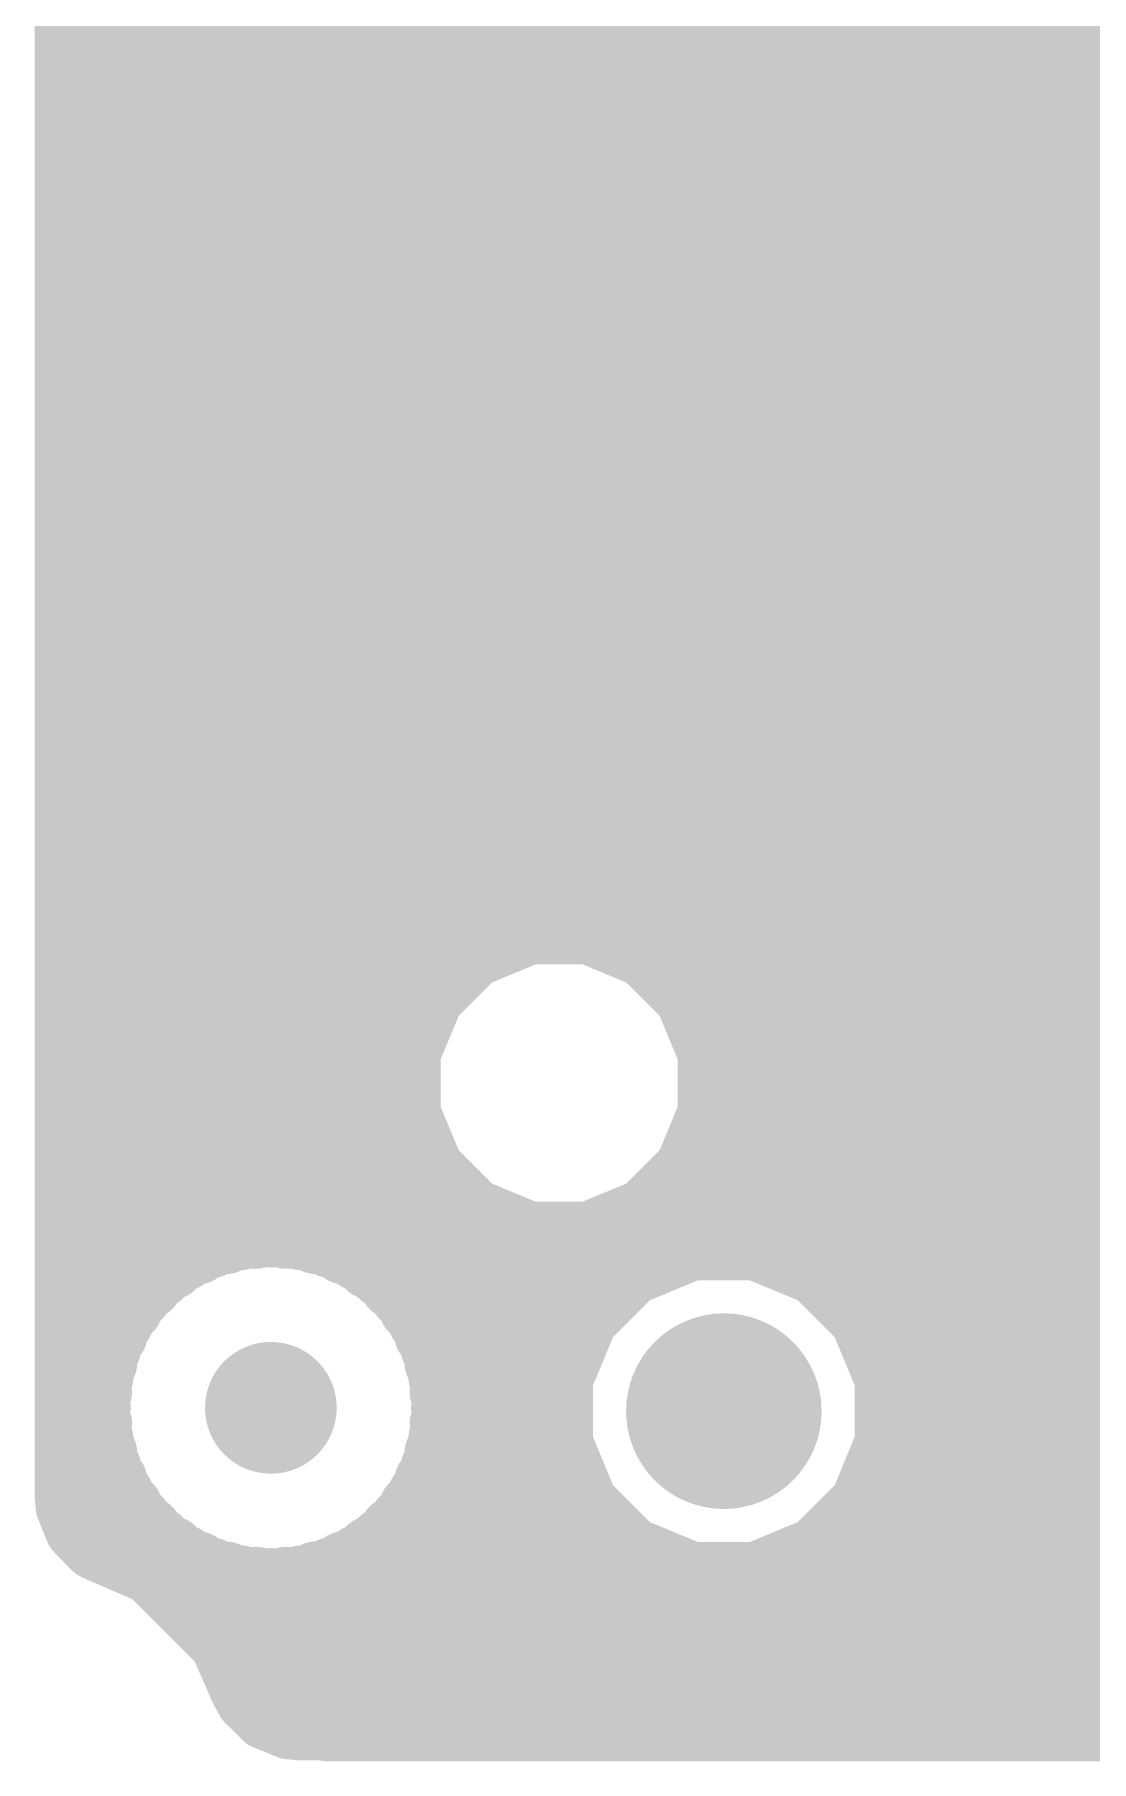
# Model space of a CAD drawing. Extents: x -40.6 to 40.6, y -25.6 to 25.6.
# Drawn here: x -40.56 to -32.53, y -25.57 to -12.46 of the extents above; entities that cross this region are included whole.
import ezdxf

# ---------------------------------------------------------------- set-up
doc = ezdxf.new("R2010")
doc.units = 0
doc.layers.add('16', color=175, linetype='CONTINUOUS')
doc.layers.add('17', color=82, linetype='CONTINUOUS')

# ---------------------------------------------------------------- blocks, each defined once
blk = doc.blocks.new('ROUNDP')
at = {"const_width": 0.5}
blk.add_lwpolyline([(0, -0.25, 1), (0, 0.25, 1), (0, -0.25)], format="xyb", dxfattribs=at)
blk = doc.blocks.new('PIE')
at = {"const_width": 0.5}
blk.add_lwpolyline([(0, -0.25, 1), (0, 0.25, 1), (0, -0.25)], format="xyb", dxfattribs=at)

msp = doc.modelspace()

# ---------------------------------------------------------------- linework, layer by layer
at = {"layer": '16', "const_width": 0.4064}
for points in [[(-40.3519, -23.5458), (-40.3519, 23.6685)], [(-40.3519, -12.5984), (-24.258, -12.5984)], [(-40.3519, -13.0048), (-31.5939, -13.0048)], [(-40.3519, -13.4112), (-31.9314, -13.4112)], [(-40.3519, -13.8176), (-32.0986, -13.8176)], [(-40.3519, -14.224), (-32.0986, -14.224)], [(-40.3519, -14.6304), (-31.9945, -14.6304)], [(-40.3519, -15.0368), (-31.7463, -15.0368)], [(-40.3519, -15.4432), (-31.1366, -15.4432)], [(-40.3519, -15.8496), (-23.2882, -15.8496)], [(-40.3519, -16.256), (-23.2882, -16.256)], [(-40.3519, -16.6624), (-23.2882, -16.6624)], [(-40.3519, -17.0688), (-27.058, -17.0688)], [(-40.3519, -17.4752), (-27.2266, -17.4752)], [(-40.3519, -17.8816), (-27.2266, -17.8816)], [(-40.3519, -18.288), (-26.2412, -18.288)], [(-40.3519, -18.6944), (-27.2266, -18.6944)], [(-40.3519, -19.1008), (-27.1961, -19.1008)], [(-36.7907, -19.3176), (-37.1962, -19.4856)], [(-36.3519, -19.3176), (-36.7907, -19.3176)], [(-35.9464, -19.4856), (-36.3519, -19.3176)], [(-40.3519, -19.5072), (-37.2179, -19.5072)], [(-37.1962, -19.4856), (-37.5065, -19.7959)], [(-35.6361, -19.7959), (-35.9464, -19.4856)], [(-35.9247, -19.5072), (-30.2169, -19.5072)], [(-37.5065, -19.7959), (-37.6745, -20.2014)], [(-35.4681, -20.2014), (-35.6361, -19.7959)], [(-40.3519, -19.9136), (-37.5553, -19.9136)], [(-35.5873, -19.9136), (-30.5543, -19.9136)], [(-37.6745, -20.2014), (-37.6745, -20.6402)], [(-35.4681, -20.6402), (-35.4681, -20.2014)], [(-40.3519, -20.32), (-37.6745, -20.32)], [(-35.4681, -20.32), (-30.6735, -20.32)], [(-37.6745, -20.6402), (-37.5065, -21.0457)], [(-35.6361, -21.0457), (-35.4681, -20.6402)], [(-40.3519, -20.7264), (-37.6388, -20.7264)], [(-35.5038, -20.7264), (-30.6378, -20.7264)], [(-40.3519, -21.1328), (-37.4195, -21.1328)], [(-37.5065, -21.0457), (-37.1962, -21.356)], [(-35.9464, -21.356), (-35.6361, -21.0457)], [(-35.7231, -21.1328), (-30.4185, -21.1328)], [(-37.1962, -21.356), (-36.7907, -21.524)], [(-36.3519, -21.524), (-35.9464, -21.356)], [(-40.3519, -21.5392), (-26.3412, -21.5392)], [(-36.7907, -21.524), (-36.3519, -21.524)], [(-39.194, -21.6941), (-39.2781, -21.7167)], [(-39.115, -21.6573), (-39.194, -21.6941)], [(-39.0902, -21.6663), (-39.115, -21.6573)], [(-39.0843, -21.6647), (-39.0902, -21.6663)], [(-39.0673, -21.6445), (-39.0843, -21.6647)], [(-38.9805, -21.6369), (-39.0673, -21.6445)], [(-38.8964, -21.6144), (-38.9805, -21.6369)], [(-38.8735, -21.6276), (-38.8964, -21.6144)], [(-38.8674, -21.627), (-38.8735, -21.6276)], [(-38.8472, -21.6101), (-38.8674, -21.627)], [(-38.7604, -21.6177), (-38.8472, -21.6101)], [(-38.6736, -21.6101), (-38.7604, -21.6177)], [(-38.6534, -21.627), (-38.6736, -21.6101)], [(-38.6473, -21.6276), (-38.6534, -21.627)], [(-38.6244, -21.6144), (-38.6473, -21.6276)], [(-38.5403, -21.6369), (-38.6244, -21.6144)], [(-38.4535, -21.6445), (-38.5403, -21.6369)], [(-38.4365, -21.6647), (-38.4535, -21.6445)], [(-38.4306, -21.6663), (-38.4365, -21.6647)], [(-38.4058, -21.6573), (-38.4306, -21.6663)], [(-38.3268, -21.6941), (-38.4058, -21.6573)], [(-38.2427, -21.7167), (-38.3268, -21.6941)], [(-39.4732, -21.8244), (-39.4823, -21.8491)], [(-39.3943, -21.7875), (-39.4732, -21.8244)], [(-39.3229, -21.7375), (-39.3943, -21.7875)], [(-39.2969, -21.7421), (-39.3229, -21.7375)], [(-39.2913, -21.7395), (-39.2969, -21.7421)], [(-39.2781, -21.7167), (-39.2913, -21.7395)], [(-38.2295, -21.7395), (-38.2427, -21.7167)], [(-38.2239, -21.7421), (-38.2295, -21.7395)], [(-38.1979, -21.7375), (-38.2239, -21.7421)], [(-38.1265, -21.7875), (-38.1979, -21.7375)], [(-38.0476, -21.8244), (-38.1265, -21.7875)], [(-38.0385, -21.8491), (-38.0476, -21.8244)], [(-35.5586, -21.7151), (-35.9981, -21.8971)], [(-35.083, -21.7151), (-35.5586, -21.7151)], [(-34.6435, -21.8971), (-35.083, -21.7151)], [(-40.3519, -21.9456), (-39.62, -21.9456)], [(-39.5753, -21.9143), (-39.6467, -21.9642)], [(-39.5137, -21.8527), (-39.5753, -21.9143)], [(-39.4873, -21.8527), (-39.5137, -21.8527)], [(-39.4823, -21.8491), (-39.4873, -21.8527)], [(-38.0335, -21.8527), (-38.0385, -21.8491)], [(-38.0071, -21.8527), (-38.0335, -21.8527)], [(-37.9455, -21.9143), (-38.0071, -21.8527)], [(-37.8741, -21.9642), (-37.9455, -21.9143)], [(-37.9008, -21.9456), (-36.0466, -21.9456)], [(-35.9981, -21.8971), (-36.3345, -22.2335)], [(-34.3071, -22.2335), (-34.6435, -21.8971)], [(-34.595, -21.9456), (-31.5334, -21.9456)], [(-39.7315, -22.0705), (-39.7931, -22.1321)], [(-39.6815, -21.9991), (-39.7315, -22.0705)], [(-39.6556, -21.9946), (-39.6815, -21.9991)], [(-39.6512, -21.9902), (-39.6556, -21.9946)], [(-39.6467, -21.9642), (-39.6512, -21.9902)], [(-37.8696, -21.9902), (-37.8741, -21.9642)], [(-37.8652, -21.9946), (-37.8696, -21.9902)], [(-37.8392, -21.9991), (-37.8652, -21.9946)], [(-37.7893, -22.0705), (-37.8392, -21.9991)], [(-37.7277, -22.1321), (-37.7893, -22.0705)], [(-39.8214, -22.1726), (-39.8583, -22.2515)], [(-39.7967, -22.1635), (-39.8214, -22.1726)], [(-39.7931, -22.1585), (-39.7967, -22.1635)], [(-39.7931, -22.1321), (-39.7931, -22.1585)], [(-37.7277, -22.1585), (-37.7277, -22.1321)], [(-37.7241, -22.1635), (-37.7277, -22.1585)], [(-37.6994, -22.1726), (-37.7241, -22.1635)], [(-37.6625, -22.2515), (-37.6994, -22.1726)], [(-39.8583, -22.2515), (-39.9083, -22.3229)], [(-39.9083, -22.3229), (-39.9037, -22.3489)], [(-39.9037, -22.3489), (-39.9063, -22.3545)], [(-37.6125, -22.3229), (-37.6625, -22.2515)], [(-37.6171, -22.3489), (-37.6125, -22.3229)], [(-37.6145, -22.3545), (-37.6171, -22.3489)], [(-36.3345, -22.2335), (-36.5165, -22.673)], [(-34.1251, -22.673), (-34.3071, -22.2335)], [(-40.3519, -22.352), (-39.9051, -22.352)], [(-39.9517, -22.4518), (-39.9885, -22.5308)], [(-39.9291, -22.3677), (-39.9517, -22.4518)], [(-39.9063, -22.3545), (-39.9291, -22.3677)], [(-37.6157, -22.352), (-36.3835, -22.352)], [(-37.5917, -22.3677), (-37.6145, -22.3545)], [(-37.5691, -22.4518), (-37.5917, -22.3677)], [(-37.5323, -22.5308), (-37.5691, -22.4518)], [(-34.258, -22.352), (-31.8825, -22.352)], [(-40.0013, -22.5785), (-40.0089, -22.6653)], [(-39.9811, -22.5615), (-40.0013, -22.5785)], [(-39.9885, -22.5308), (-39.9795, -22.5556)], [(-39.9795, -22.5556), (-39.9811, -22.5615)], [(-37.5413, -22.5556), (-37.5323, -22.5308)], [(-37.5397, -22.5615), (-37.5413, -22.5556)], [(-37.5195, -22.5785), (-37.5397, -22.5615)], [(-37.5119, -22.6653), (-37.5195, -22.5785)], [(-40.0089, -22.6653), (-40.0314, -22.7494)], [(-37.4894, -22.7494), (-37.5119, -22.6653)], [(-36.5165, -22.673), (-36.5165, -23.1486)], [(-34.1251, -23.1486), (-34.1251, -22.673)], [(-40.3519, -22.7584), (-40.0262, -22.7584)], [(-40.0188, -22.7784), (-40.0357, -22.7986)], [(-40.0357, -22.7986), (-40.0281, -22.8854)], [(-40.0314, -22.7494), (-40.0182, -22.7723)], [(-40.0182, -22.7723), (-40.0188, -22.7784)], [(-37.5026, -22.7723), (-37.4894, -22.7494)], [(-37.502, -22.7784), (-37.5026, -22.7723)], [(-37.4851, -22.7986), (-37.502, -22.7784)], [(-37.4946, -22.7584), (-36.5165, -22.7584)], [(-37.4927, -22.8854), (-37.4851, -22.7986)], [(-34.1251, -22.7584), (-32.0113, -22.7584)], [(-40.0281, -22.8854), (-40.0357, -22.9722)], [(-40.0357, -22.9722), (-40.0188, -22.9924)], [(-40.0182, -22.9985), (-40.0314, -23.0214)], [(-40.0188, -22.9924), (-40.0182, -22.9985)], [(-37.5026, -22.9985), (-37.502, -22.9924)], [(-37.4894, -23.0214), (-37.5026, -22.9985)], [(-37.502, -22.9924), (-37.4851, -22.9722)], [(-37.4851, -22.9722), (-37.4927, -22.8854)], [(-40.0314, -23.0214), (-40.0089, -23.1055)], [(-40.0089, -23.1055), (-40.0013, -23.1923)], [(-37.5195, -23.1923), (-37.5119, -23.1055)], [(-37.5119, -23.1055), (-37.4894, -23.0214)], [(-40.3519, -23.1648), (-40.0037, -23.1648)], [(-40.0013, -23.1923), (-39.9811, -23.2093)], [(-39.9795, -23.2152), (-39.9885, -23.24)], [(-39.9885, -23.24), (-39.9517, -23.319)], [(-39.9811, -23.2093), (-39.9795, -23.2152)], [(-37.5691, -23.319), (-37.5323, -23.24)], [(-37.5413, -23.2152), (-37.5397, -23.2093)], [(-37.5323, -23.24), (-37.5413, -23.2152)], [(-37.5397, -23.2093), (-37.5195, -23.1923)], [(-37.5171, -23.1648), (-36.5098, -23.1648)], [(-36.5165, -23.1486), (-36.3345, -23.5881)], [(-34.3071, -23.5881), (-34.1251, -23.1486)], [(-34.1318, -23.1648), (-31.9952, -23.1648)], [(-39.9517, -23.319), (-39.9291, -23.4031)], [(-37.5917, -23.4031), (-37.5691, -23.319)], [(-39.9291, -23.4031), (-39.9063, -23.4163)], [(-39.9037, -23.4219), (-39.9083, -23.4479)], [(-39.9083, -23.4479), (-39.8583, -23.5193)], [(-39.9063, -23.4163), (-39.9037, -23.4219)], [(-39.8583, -23.5193), (-39.8214, -23.5982)], [(-37.6994, -23.5982), (-37.6625, -23.5193)], [(-37.6625, -23.5193), (-37.6125, -23.4479)], [(-37.6171, -23.4219), (-37.6145, -23.4163)], [(-37.6125, -23.4479), (-37.6171, -23.4219)], [(-37.6145, -23.4163), (-37.5917, -23.4031)], [(-40.3422, -23.646), (-40.3519, -23.5458)], [(-40.3495, -23.5712), (-39.8341, -23.5712)], [(-40.2672, -23.8317), (-40.3422, -23.646)], [(-39.8214, -23.5982), (-39.7967, -23.6073)], [(-39.7967, -23.6073), (-39.7931, -23.6123)], [(-39.7931, -23.6123), (-39.7931, -23.6387)], [(-39.7931, -23.6387), (-39.7315, -23.7003)], [(-37.7893, -23.7003), (-37.7277, -23.6387)], [(-37.7277, -23.6123), (-37.7241, -23.6073)], [(-37.7277, -23.6387), (-37.7277, -23.6123)], [(-37.7241, -23.6073), (-37.6994, -23.5982)], [(-37.6867, -23.5712), (-36.3415, -23.5712)], [(-36.3345, -23.5881), (-35.9981, -23.9245)], [(-34.6435, -23.9245), (-34.3071, -23.5881)], [(-34.3001, -23.5712), (-31.8239, -23.5712)], [(-39.7315, -23.7003), (-39.6815, -23.7717)], [(-39.6815, -23.7717), (-39.6556, -23.7762)], [(-39.6556, -23.7762), (-39.6512, -23.7806)], [(-39.6512, -23.7806), (-39.6467, -23.8065)], [(-37.8741, -23.8065), (-37.8696, -23.7806)], [(-37.8696, -23.7806), (-37.8652, -23.7762)], [(-37.8652, -23.7762), (-37.8392, -23.7717)], [(-37.8392, -23.7717), (-37.7893, -23.7003)], [(-40.1279, -23.9758), (-40.2672, -23.8317)], [(-39.6467, -23.8065), (-39.5753, -23.8565)], [(-39.5753, -23.8565), (-39.5137, -23.9181)], [(-39.5137, -23.9181), (-39.4873, -23.9181)], [(-39.4873, -23.9181), (-39.4823, -23.9217)], [(-39.4823, -23.9217), (-39.4732, -23.9464)], [(-38.0476, -23.9464), (-38.0385, -23.9217)], [(-38.0385, -23.9217), (-38.0335, -23.9181)], [(-38.0335, -23.9181), (-38.0071, -23.9181)], [(-38.0071, -23.9181), (-37.9455, -23.8565)], [(-37.9455, -23.8565), (-37.8741, -23.8065)], [(-40.0942, -23.9948), (-40.1279, -23.9758)], [(-40.1247, -23.9776), (-39.4064, -23.9776)], [(-40.043, -24.0168), (-40.0942, -23.9948)], [(-39.699, -24.1647), (-40.043, -24.0168)], [(-39.4732, -23.9464), (-39.3943, -23.9833)], [(-39.3943, -23.9833), (-39.3229, -24.0333)], [(-39.3229, -24.0333), (-39.2969, -24.0287)], [(-39.2969, -24.0287), (-39.2913, -24.0313)], [(-39.2913, -24.0313), (-39.2781, -24.0541)], [(-39.2781, -24.0541), (-39.194, -24.0767)], [(-38.3268, -24.0767), (-38.2427, -24.0541)], [(-38.2427, -24.0541), (-38.2295, -24.0313)], [(-38.2295, -24.0313), (-38.2239, -24.0287)], [(-38.2239, -24.0287), (-38.1979, -24.0333)], [(-38.1979, -24.0333), (-38.1265, -23.9833)], [(-38.1265, -23.9833), (-38.0476, -23.9464)], [(-38.1144, -23.9776), (-35.8698, -23.9776)], [(-35.9981, -23.9245), (-35.5586, -24.1065)], [(-35.083, -24.1065), (-34.6435, -23.9245)], [(-34.7718, -23.9776), (-31.3696, -23.9776)], [(-39.1684, -24.693), (-39.699, -24.1647)], [(-39.699, -24.1647), (-39.699, -24.1647)], [(-39.194, -24.0767), (-39.115, -24.1135)], [(-39.115, -24.1135), (-39.0902, -24.1045)], [(-39.0902, -24.1045), (-39.0843, -24.1061)], [(-39.0843, -24.1061), (-39.0673, -24.1263)], [(-39.0673, -24.1263), (-38.9805, -24.1339)], [(-38.9805, -24.1339), (-38.8964, -24.1564)], [(-38.8964, -24.1564), (-38.8735, -24.1432)], [(-38.8735, -24.1432), (-38.8674, -24.1438)], [(-38.8674, -24.1438), (-38.8472, -24.1607)], [(-38.8472, -24.1607), (-38.7604, -24.1531)], [(-38.7604, -24.1531), (-38.6736, -24.1607)], [(-38.6736, -24.1607), (-38.6534, -24.1438)], [(-38.6534, -24.1438), (-38.6473, -24.1432)], [(-38.6473, -24.1432), (-38.6244, -24.1564)], [(-38.6244, -24.1564), (-38.5403, -24.1339)], [(-38.5403, -24.1339), (-38.4535, -24.1263)], [(-38.4535, -24.1263), (-38.4365, -24.1061)], [(-38.4365, -24.1061), (-38.4306, -24.1045)], [(-38.4306, -24.1045), (-38.4058, -24.1135)], [(-38.4058, -24.1135), (-38.3268, -24.0767)], [(-35.5586, -24.1065), (-35.083, -24.1065)], [(-39.4788, -24.384), (-24.8922, -24.384)], [(-39.0956, -24.8603), (-39.1684, -24.693)], [(-39.1684, -24.693), (-39.1684, -24.693)], [(-39.126, -24.7904), (-15.0259, -24.7904)], [(-39.0946, -24.8607), (-39.0956, -24.8603)], [(-39.0186, -25.0373), (-39.0946, -24.8607)], [(-39.0183, -25.038), (-39.0186, -25.0373)], [(-38.9688, -25.1278), (-39.0183, -25.038)], [(-38.823, -25.2709), (-38.9688, -25.1278)], [(-38.8985, -25.1968), (11.8785, -25.1968)], [(-38.6339, -25.3482), (-38.823, -25.2709)], [(-38.5318, -25.3582), (-38.6339, -25.3482)], [(-38.3388, -25.3582), (-38.5318, -25.3582)], [(-38.3311, -25.3659), (-38.3388, -25.3582)], [(38.5318, -25.3659), (-38.3311, -25.3659)]]:
    msp.add_lwpolyline(points, dxfattribs=at)
at = {"layer": '16', "const_width": 0.2032}
for points in [[(-40.3519, -12.4968, 1), (-40.3519, -12.7)], [(-40.3519, -12.9032, 1), (-40.3519, -13.1064)], [(-40.3519, -13.3096, 1), (-40.3519, -13.5128)], [(-40.3519, -13.716, 1), (-40.3519, -13.9192)], [(-40.3519, -14.1224, 1), (-40.3519, -14.3256)], [(-40.3519, -14.5288, 1), (-40.3519, -14.732)], [(-40.3519, -14.9352, 1), (-40.3519, -15.1384)], [(-40.3519, -15.3416, 1), (-40.3519, -15.5448)], [(-40.3519, -15.748, 1), (-40.3519, -15.9512)], [(-40.3519, -16.1544, 1), (-40.3519, -16.3576)], [(-40.3519, -16.5608, 1), (-40.3519, -16.764)], [(-40.3519, -16.9672, 1), (-40.3519, -17.1704)], [(-40.3519, -17.3736, 1), (-40.3519, -17.5768)], [(-40.3519, -17.78, 1), (-40.3519, -17.9832)], [(-40.3519, -18.1864, 1), (-40.3519, -18.3896)], [(-40.3519, -18.5928, 1), (-40.3519, -18.796)], [(-40.3519, -18.9992, 1), (-40.3519, -19.2024)], [(-36.7907, -19.216, 1), (-36.7907, -19.4192)], [(-36.7519, -19.4115, 1), (-36.8296, -19.2237)], [(-36.313, -19.2237, 1), (-36.3907, -19.4115)], [(-36.3519, -19.4192, 1), (-36.3519, -19.216)], [(-40.3519, -19.4056, 1), (-40.3519, -19.6088)], [(-37.2351, -19.3917, 1), (-37.1573, -19.5794)], [(-37.1244, -19.5574, 1), (-37.2681, -19.4137)], [(-37.2179, -19.6088, 1), (-37.2179, -19.4056)], [(-35.8745, -19.4137, 1), (-36.0182, -19.5574)], [(-35.9247, -19.4056, 1), (-35.9247, -19.6088)], [(-35.9853, -19.5794, 1), (-35.9075, -19.3917)], [(-37.5784, -19.724, 1), (-37.4347, -19.8677)], [(-37.4127, -19.8348, 1), (-37.6004, -19.757)], [(-35.5422, -19.757, 1), (-35.7299, -19.8348)], [(-35.7079, -19.8677, 1), (-35.5642, -19.724)], [(-40.3519, -19.812, 1), (-40.3519, -20.0152)], [(-37.5553, -20.0152, 1), (-37.5553, -19.812)], [(-35.5873, -19.812, 1), (-35.5873, -20.0152)], [(-37.5729, -20.2014, 1), (-37.7761, -20.2014)], [(-35.3665, -20.2014, 1), (-35.5697, -20.2014)], [(-40.3519, -20.2184, 1), (-40.3519, -20.4216)], [(-37.7684, -20.1625, 1), (-37.5806, -20.2402)], [(-37.6745, -20.4216, 1), (-37.6745, -20.2184)], [(-35.4681, -20.2184, 1), (-35.4681, -20.4216)], [(-35.562, -20.2402, 1), (-35.3742, -20.1625)], [(-37.5806, -20.6014, 1), (-37.7684, -20.6791)], [(-35.3742, -20.6791, 1), (-35.562, -20.6014)], [(-40.3519, -20.6248, 1), (-40.3519, -20.828)], [(-37.7761, -20.6402, 1), (-37.5729, -20.6402)], [(-37.6388, -20.828, 1), (-37.6388, -20.6248)], [(-35.5038, -20.6248, 1), (-35.5038, -20.828)], [(-35.5697, -20.6402, 1), (-35.3665, -20.6402)], [(-40.3519, -21.0312, 1), (-40.3519, -21.2344)], [(-37.4347, -20.9739, 1), (-37.5784, -21.1176)], [(-37.6004, -21.0846, 1), (-37.4127, -21.0068)], [(-37.4195, -21.2344, 1), (-37.4195, -21.0312)], [(-35.7231, -21.0312, 1), (-35.7231, -21.2344)], [(-35.7299, -21.0068, 1), (-35.5422, -21.0846)], [(-35.5642, -21.1176, 1), (-35.7079, -20.9739)], [(-37.1573, -21.2622, 1), (-37.2351, -21.4499)], [(-37.2681, -21.4279, 1), (-37.1244, -21.2842)], [(-36.0182, -21.2842, 1), (-35.8745, -21.4279)], [(-35.9075, -21.4499, 1), (-35.9853, -21.2622)], [(-40.3519, -21.4376, 1), (-40.3519, -21.6408)], [(-36.7907, -21.4224, 1), (-36.7907, -21.6256)], [(-36.8296, -21.6179, 1), (-36.7519, -21.4301)], [(-36.3907, -21.4301, 1), (-36.313, -21.6179)], [(-36.3519, -21.6256, 1), (-36.3519, -21.4224)], [(-39.1677, -21.7923, 1), (-39.2203, -21.596)], [(-39.0803, -21.5618, 1), (-39.1498, -21.7528)], [(-39.1165, -21.5682, 1), (-39.0639, -21.7645)], [(-39.0762, -21.5433, 1), (-39.0585, -21.7458)], [(-39.0721, -21.7494, 1), (-39.158, -21.5652)], [(-38.9895, -21.7098, 1), (-39.1452, -21.5792)], [(-39.125, -21.7618, 1), (-39.0555, -21.5709)], [(-39.058, -21.7629, 1), (-39.1106, -21.5666)], [(-39.0068, -21.5388, 1), (-38.9542, -21.7351)], [(-38.8455, -21.5264, 1), (-38.9472, -21.7024)], [(-38.9717, -21.7382, 1), (-38.9894, -21.5357)], [(-38.8824, -21.5264, 1), (-38.8647, -21.7288)], [(-38.9327, -21.5492, 1), (-38.8021, -21.7049)], [(-38.8383, -21.5089, 1), (-38.8561, -21.7113)], [(-38.9243, -21.7156, 1), (-38.8227, -21.5396)], [(-38.8701, -21.7125, 1), (-38.9227, -21.5163)], [(-38.7819, -21.6879, 1), (-38.9125, -21.5323)], [(-38.8586, -21.7283, 1), (-38.8763, -21.5258)], [(-38.7693, -21.5165, 1), (-38.7515, -21.7189)], [(-38.6083, -21.5323, 1), (-38.7389, -21.6879)], [(-38.7693, -21.7189, 1), (-38.7515, -21.5165)], [(-38.6445, -21.5258, 1), (-38.6622, -21.7283)], [(-38.6981, -21.5396, 1), (-38.5965, -21.7156)], [(-38.5981, -21.5163, 1), (-38.6507, -21.7125)], [(-38.7187, -21.7049, 1), (-38.5881, -21.5492)], [(-38.6647, -21.7113, 1), (-38.6825, -21.5089)], [(-38.5736, -21.7024, 1), (-38.6752, -21.5264)], [(-38.6561, -21.7288, 1), (-38.6384, -21.5264)], [(-38.5314, -21.5357, 1), (-38.5491, -21.7382)], [(-38.5666, -21.7351, 1), (-38.514, -21.5388)], [(-38.3756, -21.5792, 1), (-38.5313, -21.7098)], [(-38.4102, -21.5666, 1), (-38.4628, -21.7629)], [(-38.4653, -21.5709, 1), (-38.3958, -21.7618)], [(-38.3628, -21.5652, 1), (-38.4487, -21.7494)], [(-38.4623, -21.7458, 1), (-38.4446, -21.5433)], [(-38.4569, -21.7645, 1), (-38.4043, -21.5682)], [(-38.371, -21.7528, 1), (-38.4405, -21.5618)], [(-38.3005, -21.596, 1), (-38.3531, -21.7923)], [(-39.3778, -21.8591, 1), (-39.5687, -21.7896)], [(-39.4525, -21.7043, 1), (-39.336, -21.8707)], [(-39.3513, -21.8796, 1), (-39.4372, -21.6954)], [(-39.3052, -21.6375, 1), (-39.3405, -21.8376)], [(-39.3398, -21.65, 1), (-39.254, -21.8342)], [(-39.3793, -21.6887, 1), (-39.2033, -21.7903)], [(-39.2646, -21.8208, 1), (-39.3812, -21.6543)], [(-39.3044, -21.6185, 1), (-39.2519, -21.8148)], [(-39.1902, -21.7675, 1), (-39.3661, -21.6659)], [(-39.2484, -21.8316, 1), (-39.3343, -21.6474)], [(-39.3145, -21.8422, 1), (-39.2793, -21.6421)], [(-39.2369, -21.6021, 1), (-39.151, -21.7862)], [(-39.1621, -21.5994, 1), (-39.0065, -21.73)], [(-38.5143, -21.73, 1), (-38.3587, -21.5994)], [(-38.3698, -21.7862, 1), (-38.2839, -21.6021)], [(-38.1547, -21.6659, 1), (-38.3306, -21.7675)], [(-38.1865, -21.6474, 1), (-38.2724, -21.8316)], [(-38.2415, -21.6421, 1), (-38.2063, -21.8422)], [(-38.3175, -21.7903, 1), (-38.1415, -21.6887)], [(-38.1396, -21.6543, 1), (-38.2562, -21.8208)], [(-38.2689, -21.8148, 1), (-38.2164, -21.6185)], [(-38.2668, -21.8342, 1), (-38.181, -21.65)], [(-38.0836, -21.6954, 1), (-38.1695, -21.8796)], [(-38.1803, -21.8376, 1), (-38.2156, -21.6375)], [(-38.1848, -21.8707, 1), (-38.0683, -21.7043)], [(-37.9521, -21.7896, 1), (-38.143, -21.8591)], [(-35.5586, -21.6135, 1), (-35.5586, -21.8167)], [(-35.5198, -21.809, 1), (-35.5975, -21.6212)], [(-35.0441, -21.6212, 1), (-35.1218, -21.809)], [(-35.083, -21.8167, 1), (-35.083, -21.6135)], [(-40.3519, -21.844, 1), (-40.3519, -22.0472)], [(-39.6471, -21.8424, 1), (-39.5034, -21.9861)], [(-39.517, -21.9975, 1), (-39.6335, -21.831)], [(-39.62, -22.0472, 1), (-39.62, -21.844)], [(-39.5137, -21.7511, 1), (-39.5137, -21.9543)], [(-39.5456, -21.7694, 1), (-39.429, -21.9359)], [(-39.4418, -21.9245, 1), (-39.5855, -21.7808)], [(-39.5777, -21.8144, 1), (-39.3868, -21.8839)], [(-39.5162, -21.7323, 1), (-39.4303, -21.9164)], [(-39.424, -21.9324, 1), (-39.5405, -21.7659)], [(-39.4873, -21.9543, 1), (-39.4873, -21.7511)], [(-37.9803, -21.7659, 1), (-38.0968, -21.9324)], [(-38.0335, -21.7511, 1), (-38.0335, -21.9543)], [(-38.134, -21.8839, 1), (-37.9431, -21.8144)], [(-37.9353, -21.7808, 1), (-38.079, -21.9245)], [(-38.0918, -21.9359, 1), (-37.9752, -21.7694)], [(-38.0905, -21.9164, 1), (-38.0046, -21.7323)], [(-37.8873, -21.831, 1), (-38.0038, -21.9975)], [(-38.0174, -21.9861, 1), (-37.8737, -21.8424)], [(-38.0071, -21.9543, 1), (-38.0071, -21.7511)], [(-37.9008, -21.844, 1), (-37.9008, -22.0472)], [(-36.037, -21.8033, 1), (-35.9592, -21.991)], [(-35.9263, -21.969, 1), (-36.07, -21.8253)], [(-36.0466, -22.0472, 1), (-36.0466, -21.844)], [(-34.5716, -21.8253, 1), (-34.7153, -21.969)], [(-34.595, -21.844, 1), (-34.595, -22.0472)], [(-34.6824, -21.991, 1), (-34.6046, -21.8033)], [(-39.6597, -22.1424, 1), (-39.8034, -21.9987)], [(-39.6992, -21.8991, 1), (-39.6639, -22.0992)], [(-39.5983, -22.0574, 1), (-39.7648, -21.9409)], [(-39.7274, -21.9227, 1), (-39.5837, -22.0664)], [(-39.7513, -21.9726, 1), (-39.5512, -22.0079)], [(-39.7049, -21.881, 1), (-39.5884, -22.0475)], [(-39.5466, -21.9819, 1), (-39.7467, -21.9466)], [(-39.5794, -22.0621, 1), (-39.7231, -21.9184)], [(-39.6379, -22.0946, 1), (-39.6732, -21.8945)], [(-37.7741, -21.9466, 1), (-37.9742, -21.9819)], [(-37.7977, -21.9184, 1), (-37.9414, -22.0621)], [(-37.9696, -22.0079, 1), (-37.7695, -21.9726)], [(-37.8476, -21.8945, 1), (-37.8829, -22.0946)], [(-37.756, -21.9409, 1), (-37.9225, -22.0574)], [(-37.9371, -22.0664, 1), (-37.7934, -21.9227)], [(-37.9324, -22.0475, 1), (-37.8159, -21.881)], [(-37.7174, -21.9987, 1), (-37.8611, -22.1424)], [(-37.8569, -22.0992, 1), (-37.8216, -21.8991)], [(-39.8562, -22.0771, 1), (-39.7867, -22.268)], [(-39.7294, -22.2155, 1), (-39.9135, -22.1296)], [(-39.8799, -22.1053, 1), (-39.7134, -22.2218)], [(-39.865, -22.0603, 1), (-39.7213, -22.204)], [(-39.6915, -22.1321, 1), (-39.8947, -22.1321)], [(-39.7099, -22.2168, 1), (-39.8764, -22.1002)], [(-39.8148, -22.0123, 1), (-39.6483, -22.1288)], [(-39.7619, -22.259, 1), (-39.8314, -22.0681)], [(-37.8725, -22.1288, 1), (-37.706, -22.0123)], [(-37.6261, -22.1321, 1), (-37.8293, -22.1321)], [(-37.6444, -22.1002, 1), (-37.8109, -22.2168)], [(-37.6894, -22.0681, 1), (-37.7589, -22.259)], [(-37.8074, -22.2218, 1), (-37.6409, -22.1053)], [(-37.6073, -22.1296, 1), (-37.7914, -22.2155)], [(-37.7995, -22.204, 1), (-37.6558, -22.0603)], [(-37.7341, -22.268, 1), (-37.6646, -22.0771)], [(-39.8082, -22.3053, 1), (-40.0083, -22.3406)], [(-39.8116, -22.3918, 1), (-39.9958, -22.306)], [(-39.9504, -22.2086, 1), (-39.7662, -22.2945)], [(-39.775, -22.3098, 1), (-39.9415, -22.1933)], [(-39.8947, -22.1585, 1), (-39.6915, -22.1585)], [(-37.8293, -22.1585, 1), (-37.6261, -22.1585)], [(-37.5793, -22.1933, 1), (-37.7457, -22.3098)], [(-37.7546, -22.2945, 1), (-37.5704, -22.2086)], [(-37.525, -22.306, 1), (-37.7092, -22.3918)], [(-37.5125, -22.3406, 1), (-37.7126, -22.3053)], [(-36.4063, -22.1616, 1), (-36.2626, -22.3053)], [(-36.2406, -22.2724, 1), (-36.4283, -22.1946)], [(-34.2133, -22.1946, 1), (-34.401, -22.2724)], [(-34.379, -22.3053, 1), (-34.2353, -22.1616)], [(-40.3519, -22.2504, 1), (-40.3519, -22.4536)], [(-39.8596, -22.4948, 1), (-40.0437, -22.4089)], [(-39.9799, -22.2797, 1), (-39.8783, -22.4556)], [(-39.831, -22.3939, 1), (-40.0273, -22.3414)], [(-39.9915, -22.2646, 1), (-39.825, -22.3812)], [(-39.9983, -22.3115, 1), (-39.8142, -22.3974)], [(-40.0037, -22.3665, 1), (-39.8036, -22.3313)], [(-39.8555, -22.4425, 1), (-39.9571, -22.2665)], [(-39.9051, -22.4536, 1), (-39.9051, -22.2504)], [(-37.7172, -22.3313, 1), (-37.5171, -22.3665)], [(-37.6157, -22.2504, 1), (-37.6157, -22.4536)], [(-37.5637, -22.2665, 1), (-37.6653, -22.4425)], [(-37.7066, -22.3974, 1), (-37.5224, -22.3115)], [(-37.6958, -22.3812, 1), (-37.5293, -22.2646)], [(-37.4935, -22.3414, 1), (-37.6898, -22.3939)], [(-37.4771, -22.4089, 1), (-37.6612, -22.4948)], [(-37.6425, -22.4556, 1), (-37.5409, -22.2797)], [(-36.3835, -22.4536, 1), (-36.3835, -22.2504)], [(-34.258, -22.2504, 1), (-34.258, -22.4536)], [(-40.0666, -22.5006, 1), (-39.936, -22.6563)], [(-39.9, -22.5873, 1), (-40.1025, -22.5696)], [(-39.893, -22.496, 1), (-40.084, -22.5655)], [(-40.0806, -22.4878, 1), (-39.8964, -22.5737)], [(-39.8813, -22.5819, 1), (-40.0776, -22.5293)], [(-40.0498, -22.4255, 1), (-39.8535, -22.4781)], [(-39.9158, -22.6393, 1), (-40.0464, -22.4837)], [(-37.6673, -22.4781, 1), (-37.471, -22.4255)], [(-37.4432, -22.5293, 1), (-37.6395, -22.5819)], [(-37.4744, -22.4837, 1), (-37.605, -22.6393)], [(-37.4368, -22.5655, 1), (-37.6278, -22.496)], [(-37.6244, -22.5737, 1), (-37.4402, -22.4878)], [(-37.4183, -22.5696, 1), (-37.6208, -22.5873)], [(-37.5848, -22.6563, 1), (-37.4542, -22.5006)], [(-39.9107, -22.6916, 1), (-40.107, -22.639)], [(-40.0792, -22.5352, 1), (-39.8829, -22.5878)], [(-40.0749, -22.5903, 1), (-39.884, -22.5208)], [(-37.6368, -22.5208, 1), (-37.4459, -22.5903)], [(-37.6379, -22.5878, 1), (-37.4416, -22.5352)], [(-37.4138, -22.639, 1), (-37.6101, -22.6916)], [(-36.4149, -22.673, 1), (-36.6181, -22.673)], [(-36.6104, -22.6341, 1), (-36.4226, -22.7118)], [(-34.0235, -22.673, 1), (-34.2267, -22.673)], [(-34.219, -22.7118, 1), (-34.0312, -22.6341)], [(-40.3519, -22.6568, 1), (-40.3519, -22.86)], [(-39.9345, -22.7897, 1), (-40.1369, -22.8075)], [(-40.1135, -22.7333, 1), (-39.9579, -22.8639)], [(-39.9434, -22.6986, 1), (-40.1194, -22.8002)], [(-40.1295, -22.7231, 1), (-39.9333, -22.7757)], [(-40.12, -22.7695, 1), (-39.9175, -22.7872)], [(-39.917, -22.7811, 1), (-40.1194, -22.7634)], [(-40.1101, -22.6564, 1), (-39.9076, -22.6741)], [(-40.1062, -22.8231, 1), (-39.9302, -22.7215)], [(-39.9409, -22.8437, 1), (-40.0966, -22.7131)], [(-40.0262, -22.86, 1), (-40.0262, -22.6568)], [(-37.6132, -22.6741, 1), (-37.4107, -22.6564)], [(-37.4014, -22.7634, 1), (-37.6038, -22.7811)], [(-37.5906, -22.7215, 1), (-37.4146, -22.8231)], [(-37.4242, -22.7131, 1), (-37.5799, -22.8437)], [(-37.6033, -22.7872, 1), (-37.4008, -22.7695)], [(-37.4946, -22.6568, 1), (-37.4946, -22.86)], [(-37.5875, -22.7757, 1), (-37.3913, -22.7231)], [(-37.3839, -22.8075, 1), (-37.5863, -22.7897)], [(-37.4014, -22.8002, 1), (-37.5774, -22.6986)], [(-37.5629, -22.8639, 1), (-37.4073, -22.7333)], [(-36.5165, -22.86, 1), (-36.5165, -22.6568)], [(-34.1251, -22.6568, 1), (-34.1251, -22.86)], [(-39.9579, -22.9069, 1), (-40.1135, -23.0375)], [(-39.9269, -22.8943, 1), (-40.1293, -22.8765)], [(-40.1293, -22.8943, 1), (-39.9269, -22.8765)], [(-39.9175, -22.9836, 1), (-40.12, -23.0013)], [(-39.9302, -23.0493, 1), (-40.1062, -22.9477)], [(-37.4146, -22.9477, 1), (-37.5906, -23.0493)], [(-37.4008, -23.0013, 1), (-37.6033, -22.9836)], [(-37.3915, -22.8765, 1), (-37.5939, -22.8943)], [(-37.5939, -22.8765, 1), (-37.3915, -22.8943)], [(-37.4073, -23.0375, 1), (-37.5629, -22.9069)], [(-40.1369, -22.9633, 1), (-39.9345, -22.9811)], [(-39.9333, -22.9951, 1), (-40.1295, -23.0477)], [(-40.1194, -22.9705, 1), (-39.9434, -23.0722)], [(-40.1194, -23.0074, 1), (-39.917, -22.9897)], [(-39.9076, -23.0967, 1), (-40.1101, -23.1144)], [(-40.0966, -23.0577, 1), (-39.9409, -22.9271)], [(-37.4107, -23.1144, 1), (-37.6132, -23.0967)], [(-37.6038, -22.9897, 1), (-37.4014, -23.0074)], [(-37.5799, -22.9271, 1), (-37.4242, -23.0577)], [(-37.3913, -23.0477, 1), (-37.5875, -22.9951)], [(-37.5863, -22.9811, 1), (-37.3839, -22.9633)], [(-37.5774, -23.0722, 1), (-37.4014, -22.9705)], [(-40.3519, -23.0632, 1), (-40.3519, -23.2664)], [(-40.107, -23.1318, 1), (-39.9107, -23.0792)], [(-39.936, -23.1145, 1), (-40.0666, -23.2702)], [(-39.8964, -23.1971, 1), (-40.0806, -23.283)], [(-39.8829, -23.183, 1), (-40.0792, -23.2356)], [(-39.884, -23.25, 1), (-40.0749, -23.1805)], [(-40.0464, -23.2871, 1), (-39.9158, -23.1315)], [(-40.0037, -23.2664, 1), (-40.0037, -23.0632)], [(-37.4459, -23.1805, 1), (-37.6368, -23.25)], [(-37.605, -23.1315, 1), (-37.4744, -23.2871)], [(-37.4416, -23.2356, 1), (-37.6379, -23.183)], [(-37.4402, -23.283, 1), (-37.6244, -23.1971)], [(-37.5171, -23.0632, 1), (-37.5171, -23.2664)], [(-37.6101, -23.0792, 1), (-37.4138, -23.1318)], [(-37.4542, -23.2702, 1), (-37.5848, -23.1145)], [(-36.4226, -23.1098, 1), (-36.6104, -23.1875)], [(-36.6181, -23.1486, 1), (-36.4149, -23.1486)], [(-36.5098, -23.2664, 1), (-36.5098, -23.0632)], [(-34.1318, -23.0632, 1), (-34.1318, -23.2664)], [(-34.2267, -23.1486, 1), (-34.0235, -23.1486)], [(-34.0312, -23.1875, 1), (-34.219, -23.1098)], [(-40.1025, -23.2012, 1), (-39.9, -23.1835)], [(-40.084, -23.2053, 1), (-39.893, -23.2748)], [(-40.0776, -23.2415, 1), (-39.8813, -23.1889)], [(-39.8535, -23.2927, 1), (-40.0498, -23.3453)], [(-40.0437, -23.3619, 1), (-39.8596, -23.276)], [(-37.6612, -23.276, 1), (-37.4771, -23.3619)], [(-37.471, -23.3453, 1), (-37.6673, -23.2927)], [(-37.6395, -23.1889, 1), (-37.4432, -23.2415)], [(-37.6278, -23.2748, 1), (-37.4368, -23.2053)], [(-37.6208, -23.1835, 1), (-37.4183, -23.2012)], [(-39.8783, -23.3152, 1), (-39.9799, -23.4911)], [(-40.0273, -23.4294, 1), (-39.831, -23.3769)], [(-39.825, -23.3896, 1), (-39.9915, -23.5062)], [(-39.8142, -23.3734, 1), (-39.9983, -23.4593)], [(-39.8036, -23.4395, 1), (-40.0037, -23.4043)], [(-39.9958, -23.4648, 1), (-39.8116, -23.379)], [(-39.7662, -23.4763, 1), (-39.9504, -23.5622)], [(-39.9571, -23.5043, 1), (-39.8555, -23.3283)], [(-37.5704, -23.5622, 1), (-37.7546, -23.4763)], [(-37.5171, -23.4043, 1), (-37.7172, -23.4395)], [(-37.7092, -23.379, 1), (-37.525, -23.4648)], [(-37.6653, -23.3283, 1), (-37.5637, -23.5043)], [(-37.5224, -23.4593, 1), (-37.7066, -23.3734)], [(-37.5293, -23.5062, 1), (-37.6958, -23.3896)], [(-37.6898, -23.3769, 1), (-37.4935, -23.4294)], [(-37.5409, -23.4911, 1), (-37.6425, -23.3152)], [(-40.2508, -23.5361, 1), (-40.453, -23.5555)], [(-40.4535, -23.5458, 1), (-40.2503, -23.5458)], [(-40.3495, -23.4696, 1), (-40.3495, -23.6728)], [(-40.2481, -23.6079, 1), (-40.4364, -23.6841)], [(-40.0083, -23.4302, 1), (-39.8082, -23.4655)], [(-39.9415, -23.5775, 1), (-39.775, -23.461)], [(-39.7867, -23.5028, 1), (-39.8562, -23.6937)], [(-39.9135, -23.6412, 1), (-39.7294, -23.5553)], [(-39.7134, -23.549, 1), (-39.8799, -23.6655)], [(-39.7213, -23.5668, 1), (-39.865, -23.7105)], [(-39.6915, -23.6123, 1), (-39.8947, -23.6123)], [(-39.8764, -23.6705, 1), (-39.7099, -23.554)], [(-39.8341, -23.6728, 1), (-39.8341, -23.4696)], [(-39.8314, -23.7027, 1), (-39.7619, -23.5118)], [(-37.6261, -23.6123, 1), (-37.8293, -23.6123)], [(-37.8109, -23.554, 1), (-37.6444, -23.6706)], [(-37.7589, -23.5118, 1), (-37.6894, -23.7027)], [(-37.6409, -23.6655, 1), (-37.8074, -23.549)], [(-37.7914, -23.5553, 1), (-37.6073, -23.6412)], [(-37.6558, -23.7105, 1), (-37.7995, -23.5668)], [(-37.6867, -23.4696, 1), (-37.6867, -23.6728)], [(-37.7457, -23.461, 1), (-37.5793, -23.5775)], [(-37.6646, -23.6937, 1), (-37.7341, -23.5028)], [(-37.7126, -23.4655, 1), (-37.5125, -23.4302)], [(-36.2626, -23.5163, 1), (-36.4063, -23.66)], [(-36.4283, -23.627, 1), (-36.2406, -23.5492)], [(-36.3415, -23.6728, 1), (-36.3415, -23.4696)], [(-34.401, -23.5492, 1), (-34.2133, -23.627)], [(-34.3001, -23.4696, 1), (-34.3001, -23.6728)], [(-34.2353, -23.66, 1), (-34.379, -23.5163)], [(-40.4434, -23.6557, 1), (-40.2411, -23.6362)], [(-39.8947, -23.6387, 1), (-39.6915, -23.6387)], [(-39.6483, -23.642, 1), (-39.8148, -23.7585)], [(-39.8034, -23.7721, 1), (-39.6597, -23.6284)], [(-39.6639, -23.6716, 1), (-39.6992, -23.8717)], [(-39.5837, -23.7044, 1), (-39.7274, -23.8481)], [(-39.5512, -23.7629, 1), (-39.7513, -23.7982)], [(-39.6732, -23.8763, 1), (-39.6379, -23.6762)], [(-37.7695, -23.7982, 1), (-37.9696, -23.7629)], [(-37.8829, -23.6762, 1), (-37.8476, -23.8763)], [(-37.7934, -23.8481, 1), (-37.9371, -23.7044)], [(-37.8611, -23.6284, 1), (-37.7174, -23.7721)], [(-37.706, -23.7585, 1), (-37.8725, -23.642)], [(-37.8216, -23.8717, 1), (-37.8569, -23.6716)], [(-37.8293, -23.6387, 1), (-37.6261, -23.6387)], [(-40.1941, -23.7611, 1), (-40.3402, -23.9023)], [(-40.3613, -23.8698, 1), (-40.173, -23.7936)], [(-39.7648, -23.8299, 1), (-39.5983, -23.7134)], [(-39.5884, -23.7233, 1), (-39.7049, -23.8898)], [(-39.7467, -23.8242, 1), (-39.5466, -23.7889)], [(-39.7231, -23.8524, 1), (-39.5794, -23.7087)], [(-39.5034, -23.7847, 1), (-39.6471, -23.9284)], [(-39.6335, -23.9398, 1), (-39.517, -23.7733)], [(-39.5137, -23.8165, 1), (-39.5137, -24.0197)], [(-39.429, -23.8349, 1), (-39.5456, -24.0014)], [(-39.3868, -23.8869, 1), (-39.5777, -23.9564)], [(-39.4873, -24.0197, 1), (-39.4873, -23.8165)], [(-38.0335, -23.8165, 1), (-38.0335, -24.0197)], [(-37.9431, -23.9564, 1), (-38.134, -23.8869)], [(-37.9752, -24.0014, 1), (-38.0918, -23.8349)], [(-38.0038, -23.7733, 1), (-37.8873, -23.9398)], [(-37.8737, -23.9284, 1), (-38.0174, -23.7847)], [(-38.0071, -24.0197, 1), (-38.0071, -23.8165)], [(-37.9742, -23.7889, 1), (-37.7741, -23.8242)], [(-37.9414, -23.7087, 1), (-37.7977, -23.8524)], [(-37.9225, -23.7134, 1), (-37.756, -23.8299)], [(-37.8159, -23.8898, 1), (-37.9324, -23.7233)], [(-40.0779, -23.8873, 1), (-40.1779, -24.0642)], [(-40.1247, -23.876, 1), (-40.1247, -24.0792)], [(-40.201, -24.0464, 1), (-40.0549, -23.9052)], [(-40.0541, -23.9015, 1), (-40.1343, -24.0882)], [(-40.0029, -23.9235, 1), (-40.0831, -24.1102)], [(-40.1442, -24.0833, 1), (-40.0442, -23.9064)], [(-40.0831, -24.1102, 1), (-40.0029, -23.9235)], [(-39.5855, -23.99, 1), (-39.4418, -23.8463)], [(-39.4303, -23.8544, 1), (-39.5162, -24.0385)], [(-39.5687, -23.9812, 1), (-39.3778, -23.9117)], [(-39.5405, -24.0049, 1), (-39.424, -23.8384)], [(-39.336, -23.9, 1), (-39.4525, -24.0665)], [(-39.4372, -24.0754, 1), (-39.3513, -23.8912)], [(-39.3405, -23.9332, 1), (-39.3052, -24.1333)], [(-39.4064, -24.0792, 1), (-39.4064, -23.876)], [(-39.254, -23.9366, 1), (-39.3398, -24.1208)], [(-39.2033, -23.9805, 1), (-39.3793, -24.0821)], [(-39.3812, -24.1165, 1), (-39.2646, -23.95)], [(-39.2519, -23.956, 1), (-39.3044, -24.1523)], [(-39.3343, -24.1233, 1), (-39.2484, -23.9392)], [(-39.2793, -24.1287, 1), (-39.3145, -23.9286)], [(-38.2724, -23.9392, 1), (-38.1865, -24.1233)], [(-38.2063, -23.9286, 1), (-38.2415, -24.1287)], [(-38.1415, -24.0821, 1), (-38.3175, -23.9805)], [(-38.2562, -23.95, 1), (-38.1396, -24.1165)], [(-38.2164, -24.1523, 1), (-38.2689, -23.956)], [(-38.181, -24.1208, 1), (-38.2668, -23.9366)], [(-38.1695, -23.8912, 1), (-38.0836, -24.0754)], [(-38.1144, -23.876, 1), (-38.1144, -24.0792)], [(-38.2156, -24.1333, 1), (-38.1803, -23.9332)], [(-38.0683, -24.0665, 1), (-38.1848, -23.9)], [(-38.143, -23.9117, 1), (-37.9521, -23.9812)], [(-38.0968, -23.8384, 1), (-37.9803, -24.0049)], [(-38.079, -23.8463, 1), (-37.9353, -23.99)], [(-38.0046, -24.0385, 1), (-38.0905, -23.8544)], [(-35.9592, -23.8306, 1), (-36.037, -24.0183)], [(-36.07, -23.9963, 1), (-35.9263, -23.8526)], [(-35.8698, -24.0792, 1), (-35.8698, -23.876)], [(-34.7718, -23.876, 1), (-34.7718, -24.0792)], [(-34.7153, -23.8526, 1), (-34.5716, -23.9963)], [(-34.6046, -24.0183, 1), (-34.6824, -23.8306)], [(-39.6274, -24.0927, 1), (-39.7707, -24.2367)], [(-39.699, -24.0631, 1), (-39.699, -24.2663)], [(-39.7392, -24.258, 1), (-39.6589, -24.0714)], [(-39.699, -24.2663, 1), (-39.699, -24.0631)], [(-39.3661, -24.1049, 1), (-39.1902, -24.0033)], [(-39.151, -23.9846, 1), (-39.2369, -24.1687)], [(-39.2203, -24.1748, 1), (-39.1677, -23.9785)], [(-39.1498, -24.018, 1), (-39.0803, -24.209)], [(-39.0639, -24.0063, 1), (-39.1165, -24.2026)], [(-39.0065, -24.0408, 1), (-39.1621, -24.1714)], [(-39.0585, -24.025, 1), (-39.0762, -24.2275)], [(-39.158, -24.2056, 1), (-39.0721, -24.0214)], [(-39.1452, -24.1916, 1), (-38.9895, -24.061)], [(-39.0555, -24.1999, 1), (-39.125, -24.009)], [(-39.1106, -24.2042, 1), (-39.058, -24.0079)], [(-38.9542, -24.0357, 1), (-39.0068, -24.232)], [(-38.9472, -24.0684, 1), (-38.8455, -24.2444)], [(-38.9894, -24.2351, 1), (-38.9717, -24.0326)], [(-38.8647, -24.042, 1), (-38.8824, -24.2444)], [(-38.8021, -24.0659, 1), (-38.9327, -24.2216)], [(-38.8561, -24.0595, 1), (-38.8383, -24.2619)], [(-38.8227, -24.2312, 1), (-38.9243, -24.0552)], [(-38.9227, -24.2545, 1), (-38.8701, -24.0583)], [(-38.9125, -24.2385, 1), (-38.7819, -24.0829)], [(-38.8763, -24.245, 1), (-38.8586, -24.0425)], [(-38.7515, -24.0519, 1), (-38.7693, -24.2543)], [(-38.7389, -24.0829, 1), (-38.6083, -24.2385)], [(-38.7515, -24.2543, 1), (-38.7693, -24.0519)], [(-38.6622, -24.0425, 1), (-38.6445, -24.245)], [(-38.5965, -24.0552, 1), (-38.6981, -24.2312)], [(-38.6507, -24.0583, 1), (-38.5981, -24.2545)], [(-38.5881, -24.2216, 1), (-38.7187, -24.0659)], [(-38.6824, -24.2619, 1), (-38.6647, -24.0595)], [(-38.6752, -24.2444, 1), (-38.5736, -24.0684)], [(-38.6384, -24.2444, 1), (-38.6561, -24.042)], [(-38.5491, -24.0326, 1), (-38.5314, -24.2351)], [(-38.514, -24.232, 1), (-38.5666, -24.0357)], [(-38.5313, -24.061, 1), (-38.3756, -24.1916)], [(-38.4628, -24.0079, 1), (-38.4102, -24.2042)], [(-38.3958, -24.009, 1), (-38.4653, -24.1999)], [(-38.3587, -24.1714, 1), (-38.5143, -24.0408)], [(-38.4487, -24.0214, 1), (-38.3628, -24.2056)], [(-38.4446, -24.2275, 1), (-38.4623, -24.025)], [(-38.4043, -24.2026, 1), (-38.4569, -24.0063)], [(-38.4405, -24.209, 1), (-38.371, -24.018)], [(-38.3531, -23.9785, 1), (-38.3005, -24.1748)], [(-38.2839, -24.1687, 1), (-38.3698, -23.9846)], [(-38.3306, -24.0033, 1), (-38.1547, -24.1049)], [(-35.5586, -24.0049, 1), (-35.5586, -24.2081)], [(-35.5975, -24.2004, 1), (-35.5198, -24.0126)], [(-35.1218, -24.0126, 1), (-35.0441, -24.2004)], [(-35.083, -24.2081, 1), (-35.083, -24.0049)], [(-39.4788, -24.2824, 1), (-39.4788, -24.4856)], [(-39.0752, -24.6525, 1), (-39.2616, -24.7335)], [(-39.0668, -24.693, 1), (-39.27, -24.693)], [(-39.27, -24.693, 1), (-39.0668, -24.693)], [(-39.2401, -24.765, 1), (-39.0967, -24.621)], [(-39.126, -24.6888, 1), (-39.126, -24.892)], [(-39.0581, -24.7659, 1), (-39.1331, -24.9547)], [(-39.0013, -24.8205, 1), (-39.1879, -24.9009)], [(-39.1887, -24.9009, 1), (-39.0024, -24.8198)], [(-39.1321, -24.9551, 1), (-39.0571, -24.7663)], [(-38.9253, -24.997, 1), (-39.1119, -25.0775)], [(-38.9293, -24.9889, 1), (-39.1073, -25.087)], [(-39.1119, -25.0775, 1), (-38.9253, -24.9971)], [(-39.1115, -25.0783, 1), (-38.925, -24.9977)], [(-38.8976, -25.0553, 1), (-39.0399, -25.2003)], [(-39.0577, -25.1769, 1), (-38.8798, -25.0788)], [(-38.8985, -25.0952, 1), (-38.8985, -25.2984)], [(-38.7846, -25.1769, 1), (-38.8614, -25.365)], [(-38.8942, -25.3434, 1), (-38.7518, -25.1984)], [(-38.6241, -25.2471, 1), (-38.6438, -25.4493)], [(-38.6724, -25.4423, 1), (-38.5955, -25.2542)], [(-38.5318, -25.2566, 1), (-38.5318, -25.4598)], [(-38.5416, -25.4593, 1), (-38.522, -25.257)], [(-38.267, -25.2863, 1), (-38.4107, -25.43)], [(-38.3388, -25.4598, 1), (-38.3388, -25.2566)], [(-38.3311, -25.2643, 1), (-38.3311, -25.4675)], [(-38.4029, -25.4377, 1), (-38.2592, -25.2941)]]:
    msp.add_lwpolyline(points, format="xyb", dxfattribs=at)

# ---------------------------------------------------------------- block references
at = {"layer": '16'}
msp.add_blockref('PIE', (-38.7604, -22.8854), dxfattribs=at)
at = {"layer": '17', "xscale": 1.485, "yscale": 1.485, "rotation": 180}
msp.add_blockref('ROUNDP', (-35.3208, -22.9108), dxfattribs=at)

doc.saveas('drawing.dxf')
